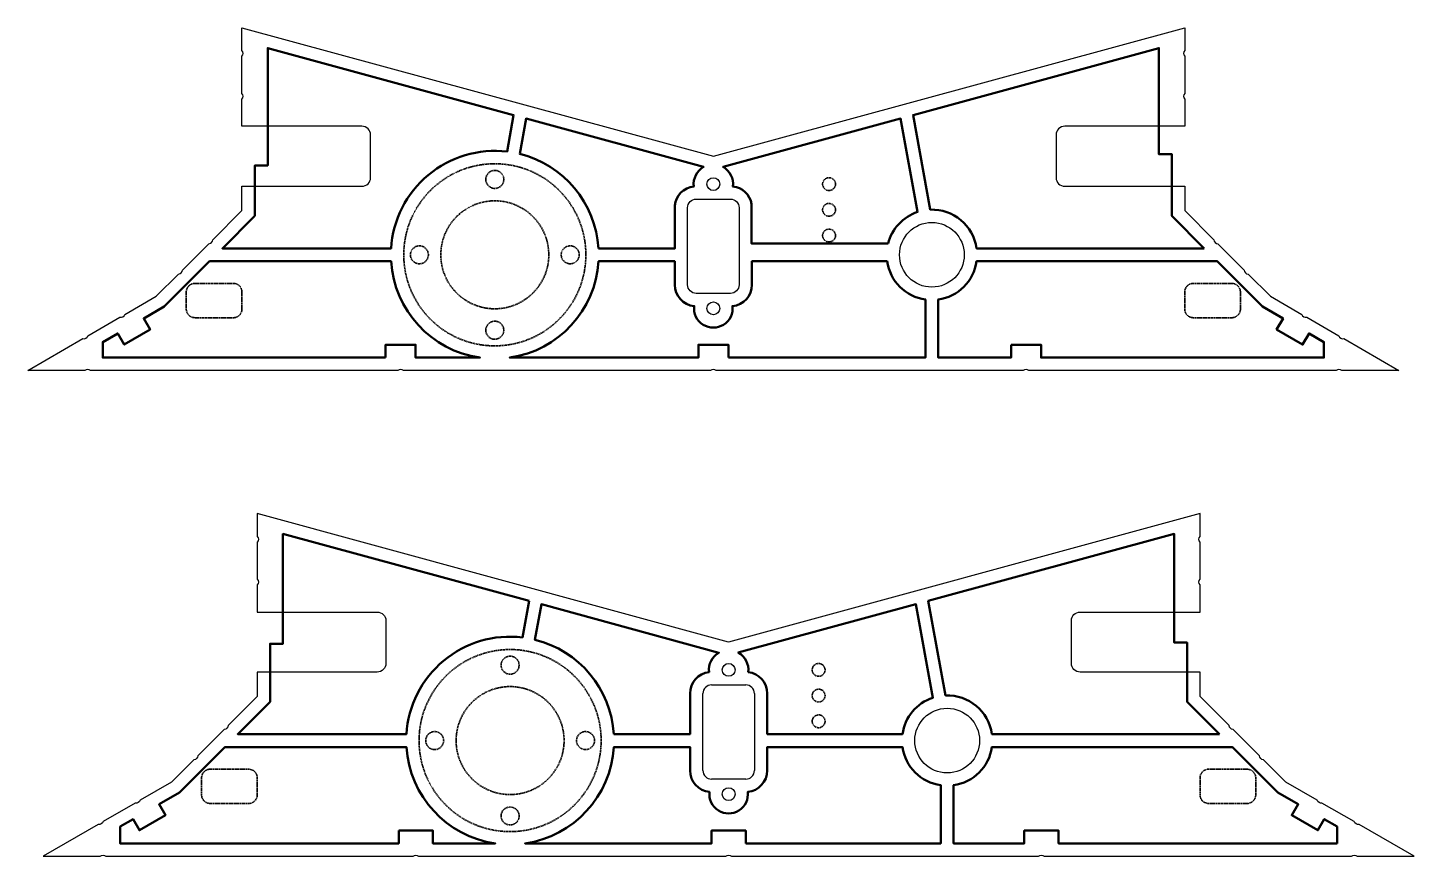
# Model space of a CAD drawing. Header units: millimetres. Extents: x 15 to 339, y 17 to 210.
import ezdxf

# ---------------------------------------------------------------- set-up
doc = ezdxf.new("R2010")
doc.units = ezdxf.units.MM
doc.linetypes.add('DASHED', pattern=[0.2068, 0.1655, -0.0413])
for name, color, linetype, lineweight in [('3THolepocketed', 100, 'DASHED', 35), ('5TPocket', 210, 'DASHED', 35), ('7p3Pocket', 20, 'Continuous', 50)]:
    doc.layers.add(name, color=color, linetype=linetype, lineweight=lineweight)
doc.layers.add('8THole', color=130, linetype='Continuous')
doc.layers.add('Outline', color=50, linetype='Continuous')

msp = doc.modelspace()

# ---------------------------------------------------------------- linework, layer by layer
at = {"layer": '3THolepocketed'}
for points in [[(65, 148.44, 0.414214), (63, 150.44), (54, 150.44, 0.414214), (52, 148.44), (52, 144.44, 0.414214), (54, 142.44), (63, 142.44, 0.414214), (65, 144.44)], [(285, 148.44), (285, 144.44, 0.414214), (287, 142.44), (296, 142.44, 0.414214), (298, 144.44), (298, 148.44, 0.414214), (296, 150.44), (287, 150.44, 0.414214)], [(57.57, 29.07), (66.57, 29.07, 0.414214), (68.57, 31.07), (68.57, 35.07, 0.414214), (66.57, 37.07), (57.57, 37.07, 0.414214), (55.57, 35.07), (55.57, 31.07, 0.414214)], [(299.57, 37.07), (290.57, 37.07, 0.414214), (288.57, 35.07), (288.57, 31.07, 0.414214), (290.57, 29.07), (299.57, 29.07, 0.414214), (301.57, 31.07), (301.57, 35.07, 0.414214)]]:
    msp.add_lwpolyline(points, format="xyb", close=True, dxfattribs=at)
for centre, radius in [((124, 174.72), 2.1), ((202, 173.62), 1.5), ((124, 157.12), 12.6), ((202, 167.62), 1.5), ((202, 161.62), 1.5), ((106.4, 157.12), 2.1), ((141.6, 157.12), 2.1), ((124, 139.52), 2.1), ((127.57, 61.35), 2.1), ((199.57, 60.25), 1.5), ((127.57, 43.75), 12.6), ((199.57, 54.25), 1.5), ((199.57, 48.25), 1.5), ((109.97, 43.75), 2.1), ((145.17, 43.75), 2.1), ((127.57, 26.15), 2.1)]:
    msp.add_circle(centre, radius, dxfattribs=at)
at = {"layer": '5TPocket'}
for centre in [(124, 157.12), (127.57, 43.75)]:
    msp.add_circle(centre, 21.25, dxfattribs=at)
at = {"layer": '7p3Pocket'}
for points in [[(68, 166.19), (68, 177.98), (71, 177.98), (71, 205.37), (128.4, 189.71), (126.85, 181.2, 0.430731), (99.8, 158.62), (60.42, 158.62)], [(289.58, 158.62), (236.44, 158.62, 0.383648), (225.61, 167.66), (221.6, 189.71), (279, 205.37), (279, 180.57), (282, 180.57), (282, 166.19)], [(148.2, 158.62, 0.327829), (129.81, 180.66), (131.31, 188.92), (172.74, 177.62, 0.302038), (170.43, 173.08, 0.352819), (166.02, 168.61), (166.02, 158.62)], [(215.78, 159.75), (183.93, 159.75), (183.93, 168.97, 0.332946), (179.57, 173.08, 0.302038), (177.26, 177.62), (218.69, 188.92), (222.66, 167.12, 0.254228)], [(98.5, 133.12), (32.5, 133.12), (32.5, 136.76), (36.01, 138.78), (37.51, 136.18), (43.57, 139.68), (42.07, 142.28), (46.84, 145.04), (57.42, 155.62), (99.8, 155.62, 0.355196), (120.53, 133.12), (105.5, 133.12), (105.5, 136.12), (98.5, 136.12)], [(178.5, 133.12), (178.5, 136.12), (171.5, 136.12), (171.5, 133.12), (127.47, 133.12, 0.355196), (148.2, 155.62), (166, 155.62), (166, 150.12, 0.386925), (170.53, 145.14, 1.123611), (179.47, 145.14, 0.386925), (184, 150.12), (184, 155.62), (215.56, 155.62, 0.332908), (224.5, 146.67), (224.5, 133.12)], [(244.5, 136.12), (244.5, 133.12), (227.5, 133.12), (227.5, 146.67, 0.332908), (236.44, 155.62), (292.58, 155.62), (303.16, 145.04), (307.95, 142.27), (306.45, 139.67), (312.51, 136.17), (314.01, 138.77), (317.5, 136.76), (317.5, 133.12), (251.5, 133.12), (251.5, 136.12)], [(131.98, 76.35), (130.43, 67.83, 0.430731), (103.37, 45.25), (64, 45.25), (71.57, 52.83), (71.57, 66.35), (74.57, 66.35), (74.57, 92)], [(293.15, 45.25), (240.02, 45.25, 0.383648), (229.18, 54.29), (225.17, 76.35), (282.57, 92), (282.57, 66.62), (285.57, 66.62), (285.57, 52.83)], [(151.78, 45.25, 0.327829), (133.38, 67.29), (134.88, 75.56), (176.31, 64.26, 0.302038), (174, 59.72, 0.381187), (169.57, 54.75), (169.57, 45.25)], [(183.14, 59.72, 0.303279), (180.81, 64.27), (222.26, 75.57), (226.23, 53.76, 0.283665), (219.13, 45.25), (187.57, 45.25), (187.57, 54.75, 0.381187)], [(101.57, 22.75), (101.57, 19.75), (36.57, 19.75), (36.57, 23.68), (39.58, 25.41), (41.08, 22.82), (47.14, 26.32), (45.64, 28.91), (50.41, 31.67), (61, 42.25), (103.37, 42.25, 0.355196), (124.1, 19.75), (109.57, 19.75), (109.57, 22.75)], [(182.57, 19.75), (182.57, 22.75), (174.57, 22.75), (174.57, 19.75), (131.05, 19.75, 0.355196), (151.78, 42.25), (169.57, 42.25), (169.57, 36.75, 0.386923), (174.1, 31.77, 1.12331), (183.04, 31.77, 0.386923), (187.57, 36.75), (187.57, 42.25), (219.13, 42.25, 0.332908), (228.07, 33.31), (228.07, 19.75)], [(320.57, 19.75), (255.57, 19.75), (255.57, 22.75), (247.57, 22.75), (247.57, 19.75), (231.07, 19.75), (231.07, 33.31, 0.332908), (240.02, 42.25), (296.15, 42.25), (306.73, 31.67), (311.5, 28.91), (310, 26.32), (316.07, 22.82), (317.57, 25.41), (320.57, 23.68)]]:
    msp.add_lwpolyline(points, format="xyb", close=True, dxfattribs=at)
at = {"layer": '8THole'}
for p, q in [((174.57, 56.75), (182.57, 56.75)), ((172.57, 36.75), (172.57, 54.75)), ((184.57, 54.75), (184.57, 36.75)), ((182.57, 34.75), (174.57, 34.75))]:
    msp.add_line(p, q, dxfattribs=at)
msp.add_lwpolyline([(179, 170.12, -0.414214), (181, 168.12), (181, 150.12, -0.414214), (179, 148.12), (171, 148.12, -0.414214), (169, 150.12), (169, 168.12, -0.414214), (171, 170.12)], format="xyb", close=True, dxfattribs=at)
for centre, radius in [((175, 173.62), 1.5), ((226, 157.12), 7.55), ((175, 144.62), 1.5), ((178.57, 60.25), 1.5), ((229.57, 43.75), 7.55), ((178.57, 31.25), 1.5)]:
    msp.add_circle(centre, radius, dxfattribs=at)
for centre, start, end in [((174.57, 54.75), 90, 180), ((182.57, 54.75), 0, 90), ((174.57, 36.75), 180, 270), ((182.57, 36.75), 270, 0)]:
    msp.add_arc(centre, 2, start, end, dxfattribs=at)
at = {"layer": 'Outline'}
for points in [[(299.81, 152.63), (305, 147.44), (312.32, 143.21, 0.377964), (313.47, 142.55), (320.98, 138.21, 0.377964), (322.13, 137.55), (335, 130.12), (321.66, 130.12, 0.377964), (320.34, 130.12), (248.66, 130.12, 0.377964), (247.34, 130.12), (175.66, 130.12, 0.377964), (174.34, 130.12), (102.66, 130.12, 0.377964), (101.34, 130.12), (29.66, 130.12, 0.377964), (28.34, 130.12), (15, 130.12), (27.87, 137.55, 0.377964), (29.02, 138.21), (36.53, 142.55, 0.377964), (37.68, 143.21), (45, 147.44), (50.2, 152.64, 0.377964), (51.14, 153.57), (57.27, 159.71, 0.377964), (58.21, 160.65), (65, 167.44), (65, 173.12), (68, 173.12), (93, 173.12, 0.414214), (95, 175.12), (95, 185.12, 0.414214), (93, 187.12), (71, 187.12), (65, 187.12), (65, 193.45, 0.377964), (65, 194.78), (65, 203.45, 0.377964), (65, 204.78), (65, 210.12), (175, 180.12), (285, 210.12), (285, 204.78, 0.377964), (285, 203.45), (285, 194.78, 0.377964), (285, 193.45), (285, 187.12), (279, 187.12), (257, 187.12, 0.414214), (255, 185.12), (255, 175.12, 0.414214), (257, 173.12), (282, 173.12), (285, 173.12), (285, 167.44), (291.8, 160.63, 0.377964), (292.74, 159.7), (298.88, 153.56, 0.377964)], [(104.91, 16.75, -0.377964), (106.23, 16.75), (177.91, 16.75, -0.377964), (179.23, 16.75), (250.91, 16.75, -0.377964), (252.23, 16.75), (323.91, 16.75, -0.377964), (325.23, 16.75), (338.57, 16.75), (325.7, 24.18, -0.377964), (324.56, 24.84), (317.04, 29.18, -0.377964), (315.9, 29.84), (308.57, 34.07), (303.38, 39.26, -0.377964), (302.45, 40.2), (296.31, 46.33, -0.377964), (295.38, 47.27), (288.57, 54.07), (288.57, 59.75), (285.57, 59.75), (260.57, 59.75, -0.414214), (258.57, 61.75), (258.57, 71.75, -0.414214), (260.57, 73.75), (282.57, 73.75), (288.57, 73.75), (288.57, 80.09, -0.377964), (288.57, 81.41), (288.57, 90.09, -0.377964), (288.57, 91.41), (288.57, 96.75), (178.57, 66.75), (68.57, 96.75), (68.57, 91.41, -0.377964), (68.57, 90.09), (68.57, 81.41, -0.377964), (68.57, 80.09), (68.57, 73.75), (74.57, 73.75), (96.57, 73.75, -0.414214), (98.57, 71.75), (98.57, 61.75, -0.414214), (96.57, 59.75), (71.57, 59.75), (68.57, 59.75), (68.57, 54.07), (61.78, 47.28, -0.377964), (60.85, 46.35), (54.71, 40.21, -0.377964), (53.78, 39.27), (48.57, 34.07), (41.25, 29.84, -0.377964), (40.11, 29.18), (32.59, 24.84, -0.377964), (31.44, 24.18), (18.57, 16.75), (31.91, 16.75, -0.377964), (33.23, 16.75)]]:
    msp.add_lwpolyline(points, format="xyb", close=True, dxfattribs=at)

doc.saveas('drawing.dxf')
